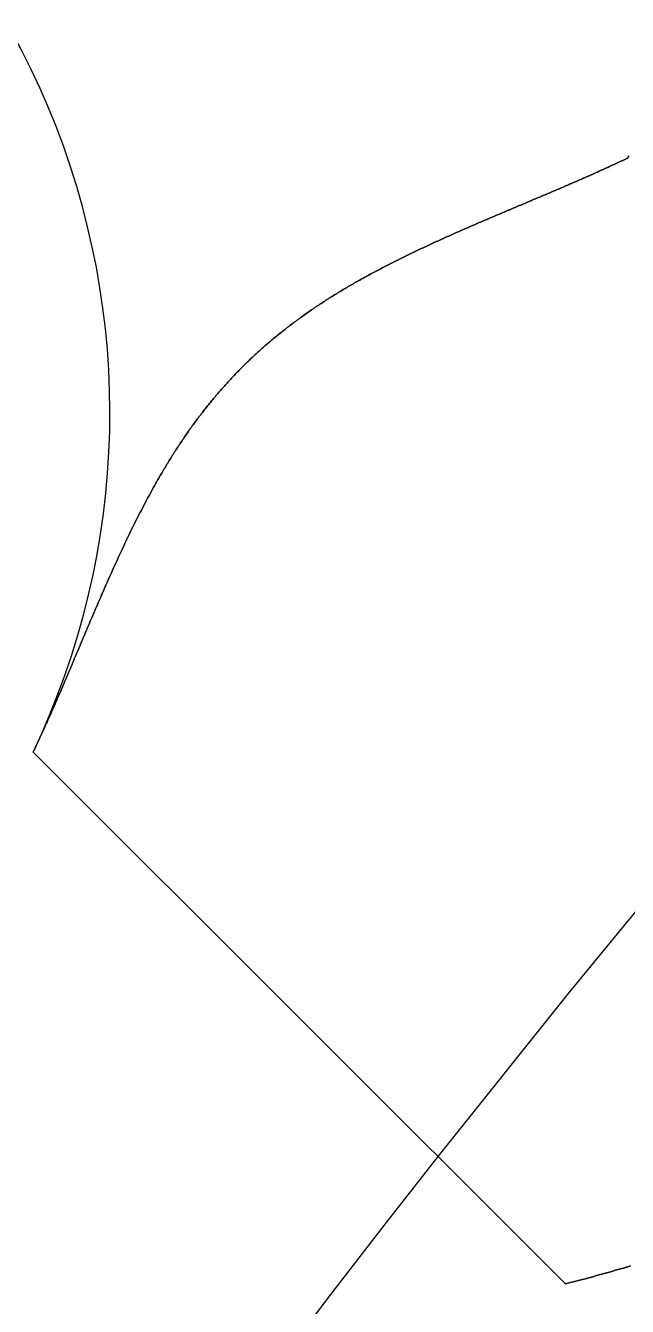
# Model space of a CAD drawing. Extents: x -89 to 228, y -109 to 52.
# Drawn here: x -40.765 to -38.637, y 30.371 to 34.904 of the extents above; entities that cross this region are included whole.
import ezdxf

# ---------------------------------------------------------------- set-up
doc = ezdxf.new("R2010")
doc.units = 0
doc.linetypes.add('DASHED', pattern=[19.05, 12.7, -6.35])
doc.layers.get('0').update_dxf_attribs({"linetype": 'CONTINUOUS'})

msp = doc.modelspace()

# ---------------------------------------------------------------- linework, layer by layer
at = {"color": 7, "linetype": 'CONTINUOUS', "extrusion": (-0.612372, -0.612372, 0.5)}
msp.add_line((-38.8563, 30.4512), (-40.7383, 32.3331), dxfattribs=at)
at = {"color": 7, "linetype": 'CONTINUOUS', "extrusion": (-0.612372, -0.612372, -0.5)}
msp.add_line((-38.8563, 30.4512), (-40.7383, 32.3331), dxfattribs=at)
at = {"color": 7}
for points in [[(-40.7383, 32.3331, 0), (-40.736, 32.3378, 0.0085), (-40.7338, 32.3425, 0.0169), (-40.7316, 32.3472, 0.0253), (-40.7294, 32.3518, 0.0337), (-40.7272, 32.3565, 0.0421), (-40.725, 32.3612, 0.0505), (-40.7229, 32.3658, 0.0589), (-40.7207, 32.3705, 0.0672), (-40.7185, 32.3751, 0.0755), (-40.7164, 32.3797, 0.0838), (-40.7143, 32.3844, 0.0921), (-40.7121, 32.389, 0.1004), (-40.71, 32.3936, 0.1086), (-40.7079, 32.3982, 0.1169), (-40.7058, 32.4028, 0.1251), (-40.7037, 32.4074, 0.1333), (-40.7016, 32.412, 0.1415), (-40.6995, 32.4165, 0.1496), (-40.6974, 32.4211, 0.1577), (-40.6954, 32.4257, 0.1659), (-40.6933, 32.4302, 0.1739), (-40.6913, 32.4348, 0.182), (-40.6892, 32.4393, 0.1901), (-40.6872, 32.4438, 0.1981), (-40.6852, 32.4483, 0.2061), (-40.6831, 32.4528, 0.2141), (-40.6811, 32.4573, 0.222), (-40.6791, 32.4618, 0.23), (-40.6771, 32.4663, 0.238), (-40.6751, 32.4708, 0.2459), (-40.6731, 32.4753, 0.2539), (-40.6711, 32.4799, 0.2619), (-40.6691, 32.4844, 0.2699), (-40.6671, 32.489, 0.278), (-40.6651, 32.4935, 0.286), (-40.6631, 32.4981, 0.294), (-40.6611, 32.5027, 0.3021), (-40.6591, 32.5072, 0.3101), (-40.6571, 32.5118, 0.3182), (-40.6551, 32.5164, 0.3263), (-40.6531, 32.521, 0.3344), (-40.6511, 32.5256, 0.3425), (-40.6491, 32.5303, 0.3506), (-40.6471, 32.5349, 0.3587), (-40.6451, 32.5395, 0.3668), (-40.6431, 32.5442, 0.375), (-40.6411, 32.5488, 0.3831), (-40.6391, 32.5535, 0.3913), (-40.6371, 32.5581, 0.3995), (-40.6351, 32.5628, 0.4076), (-40.6331, 32.5675, 0.4158), (-40.6311, 32.5722, 0.424), (-40.6291, 32.5768, 0.4322), (-40.6271, 32.5815, 0.4404), (-40.625, 32.5863, 0.4486), (-40.623, 32.591, 0.4569), (-40.621, 32.5957, 0.4651), (-40.619, 32.6004, 0.4734), (-40.617, 32.6051, 0.4816), (-40.615, 32.6099, 0.4899), (-40.613, 32.6146, 0.4981), (-40.611, 32.6194, 0.5064), (-40.609, 32.6241, 0.5147), (-40.6069, 32.6289, 0.523), (-40.6049, 32.6336, 0.5313), (-40.6029, 32.6384, 0.5396), (-40.6009, 32.6432, 0.5479), (-40.5989, 32.6479, 0.5563), (-40.5968, 32.6527, 0.5646), (-40.5948, 32.6575, 0.573), (-40.5928, 32.6623, 0.5813), (-40.5908, 32.6671, 0.5897), (-40.5887, 32.6719, 0.598), (-40.5867, 32.6767, 0.6064), (-40.5847, 32.6815, 0.6148), (-40.5826, 32.6864, 0.6232), (-40.5806, 32.6912, 0.6316), (-40.5786, 32.696, 0.64), (-40.5765, 32.7008, 0.6484), (-40.5745, 32.7057, 0.6568), (-40.5725, 32.7105, 0.6652), (-40.5704, 32.7153, 0.6736), (-40.5684, 32.7202, 0.6821), (-40.5663, 32.725, 0.6905), (-40.5643, 32.7299, 0.699), (-40.5622, 32.7347, 0.7074), (-40.5602, 32.7396, 0.7159), (-40.5581, 32.7445, 0.7244), (-40.5561, 32.7493, 0.7328), (-40.554, 32.7542, 0.7413), (-40.552, 32.7591, 0.7498), (-40.5499, 32.7639, 0.7583), (-40.5478, 32.7688, 0.7668), (-40.5458, 32.7737, 0.7753), (-40.5437, 32.7786, 0.7838), (-40.5416, 32.7834, 0.7923), (-40.5395, 32.7883, 0.8008), (-40.5375, 32.7932, 0.8094), (-40.5354, 32.7981, 0.8179), (-40.5333, 32.803, 0.8265), (-40.5312, 32.8079, 0.835), (-40.5291, 32.8128, 0.8435), (-40.527, 32.8177, 0.8521), (-40.525, 32.8226, 0.8607), (-40.5229, 32.8275, 0.8692), (-40.5208, 32.8324, 0.8778), (-40.5187, 32.8373, 0.8864), (-40.5166, 32.8422, 0.895), (-40.5144, 32.8471, 0.9035), (-40.5123, 32.852, 0.9121), (-40.5102, 32.8569, 0.9207), (-40.5081, 32.8618, 0.9293), (-40.506, 32.8667, 0.9379), (-40.5039, 32.8716, 0.9465), (-40.5017, 32.8765, 0.9551), (-40.4996, 32.8814, 0.9638), (-40.4975, 32.8863, 0.9724), (-40.4953, 32.8912, 0.981), (-40.4932, 32.8961, 0.9896), (-40.4911, 32.901, 0.9983), (-40.4889, 32.9059, 1.0069), (-40.4868, 32.9108, 1.0155), (-40.4846, 32.9158, 1.0242), (-40.4825, 32.9207, 1.0329), (-40.4803, 32.9256, 1.0415), (-40.4781, 32.9305, 1.0502), (-40.476, 32.9354, 1.0588), (-40.4738, 32.9403, 1.0675), (-40.4716, 32.9452, 1.0761), (-40.4694, 32.9501, 1.0848), (-40.4673, 32.955, 1.0935), (-40.4651, 32.9599, 1.1022), (-40.4629, 32.9648, 1.1108), (-40.4607, 32.9697, 1.1195), (-40.4585, 32.9746, 1.1282), (-40.4563, 32.9794, 1.1369), (-40.4541, 32.9843, 1.1456), (-40.4519, 32.9892, 1.1543), (-40.4496, 32.9941, 1.163), (-40.4474, 32.999, 1.1717), (-40.4452, 33.0039, 1.1804), (-40.443, 33.0087, 1.1891), (-40.4407, 33.0136, 1.1978), (-40.4385, 33.0185, 1.2065), (-40.4363, 33.0234, 1.2152), (-40.434, 33.0282, 1.2239), (-40.4318, 33.0331, 1.2326), (-40.4295, 33.038, 1.2413), (-40.4273, 33.0428, 1.2501), (-40.425, 33.0477, 1.2588), (-40.4227, 33.0525, 1.2675), (-40.4204, 33.0574, 1.2762), (-40.4182, 33.0622, 1.285), (-40.4159, 33.0671, 1.2937), (-40.4136, 33.0719, 1.3024), (-40.4113, 33.0767, 1.3111), (-40.409, 33.0816, 1.3199), (-40.4067, 33.0864, 1.3286), (-40.4044, 33.0912, 1.3373), (-40.4021, 33.096, 1.3461), (-40.3998, 33.1008, 1.3548), (-40.3974, 33.1057, 1.3635), (-40.3951, 33.1105, 1.3723), (-40.3928, 33.1153, 1.381), (-40.3904, 33.1201, 1.3898), (-40.3881, 33.1248, 1.3985), (-40.3857, 33.1296, 1.4072), (-40.3834, 33.1344, 1.416), (-40.381, 33.1392, 1.4247), (-40.3787, 33.144, 1.4335), (-40.3763, 33.1487, 1.4422), (-40.3739, 33.1535, 1.4509), (-40.3715, 33.1582, 1.4597), (-40.3691, 33.163, 1.4684), (-40.3667, 33.1677, 1.4772), (-40.3643, 33.1724, 1.4859), (-40.3619, 33.1772, 1.4947), (-40.3595, 33.1819, 1.5034), (-40.357, 33.1866, 1.5122), (-40.3546, 33.1913, 1.5209), (-40.3522, 33.196, 1.5296), (-40.3497, 33.2007, 1.5384), (-40.3473, 33.2054, 1.5471), (-40.3448, 33.2101, 1.5559), (-40.3424, 33.2147, 1.5646), (-40.3399, 33.2194, 1.5734), (-40.3374, 33.2241, 1.5821), (-40.3349, 33.2287, 1.5908), (-40.3324, 33.2334, 1.5996), (-40.3299, 33.238, 1.6083), (-40.3274, 33.2426, 1.617), (-40.3249, 33.2473, 1.6258), (-40.3224, 33.2519, 1.6345), (-40.3199, 33.2565, 1.6432), (-40.3174, 33.2611, 1.652), (-40.3148, 33.2657, 1.6607), (-40.3123, 33.2702, 1.6694), (-40.3097, 33.2748, 1.6782), (-40.3072, 33.2794, 1.6869), (-40.3046, 33.2839, 1.6956), (-40.302, 33.2885, 1.7043), (-40.2994, 33.293, 1.713), (-40.2969, 33.2976, 1.7217), (-40.2943, 33.3021, 1.7305), (-40.2917, 33.3066, 1.7392), (-40.2891, 33.3111, 1.7479), (-40.2864, 33.3156, 1.7566), (-40.2838, 33.3201, 1.7653), (-40.2812, 33.3245, 1.774), (-40.2785, 33.329, 1.7827), (-40.2759, 33.3335, 1.7914), (-40.2733, 33.3379, 1.8001), (-40.2706, 33.3424, 1.8088), (-40.2679, 33.3468, 1.8175), (-40.2653, 33.3512, 1.8262), (-40.2626, 33.3556, 1.8349), (-40.2599, 33.36, 1.8435), (-40.2572, 33.3644, 1.8522), (-40.2545, 33.3688, 1.8609), (-40.2518, 33.3731, 1.8696), (-40.2491, 33.3775, 1.8782), (-40.2463, 33.3818, 1.8869), (-40.2436, 33.3862, 1.8955), (-40.2409, 33.3905, 1.9042), (-40.2381, 33.3948, 1.9128), (-40.2353, 33.3991, 1.9215), (-40.2326, 33.4034, 1.9302), (-40.2298, 33.4077, 1.9388), (-40.227, 33.412, 1.9474), (-40.2242, 33.4162, 1.9561), (-40.2214, 33.4205, 1.9647), (-40.2186, 33.4247, 1.9733), (-40.2158, 33.4289, 1.9819), (-40.213, 33.4332, 1.9905), (-40.2102, 33.4374, 1.9992), (-40.2073, 33.4416, 2.0078), (-40.2045, 33.4457, 2.0164), (-40.2016, 33.4499, 2.025), (-40.1988, 33.4541, 2.0335), (-40.1959, 33.4582, 2.0421), (-40.193, 33.4623, 2.0507), (-40.1901, 33.4664, 2.0593), (-40.1873, 33.4706, 2.0679), (-40.1844, 33.4746, 2.0764), (-40.1814, 33.4787, 2.085), (-40.1785, 33.4828, 2.0936), (-40.1756, 33.4869, 2.1021), (-40.1727, 33.4909, 2.1107), (-40.1697, 33.4949, 2.1192), (-40.1668, 33.499, 2.1277), (-40.1638, 33.503, 2.1362), (-40.1609, 33.507, 2.1448), (-40.1579, 33.5109, 2.1533), (-40.1549, 33.5149, 2.1618), (-40.1519, 33.5189, 2.1703), (-40.1489, 33.5228, 2.1788), (-40.146, 33.5268, 2.1873), (-40.1429, 33.5307, 2.1958), (-40.1399, 33.5346, 2.2043), (-40.1369, 33.5385, 2.2127), (-40.1339, 33.5424, 2.2212), (-40.1308, 33.5462, 2.2296), (-40.1278, 33.5501, 2.2381), (-40.1248, 33.5539, 2.2465), (-40.1217, 33.5578, 2.255), (-40.1186, 33.5616, 2.2634), (-40.1156, 33.5654, 2.2718), (-40.1125, 33.5692, 2.2802), (-40.1094, 33.573, 2.2886), (-40.1063, 33.5767, 2.297), (-40.1032, 33.5805, 2.3054), (-40.1001, 33.5842, 2.3138), (-40.097, 33.5879, 2.3222), (-40.0939, 33.5917, 2.3306), (-40.0907, 33.5954, 2.3389), (-40.0876, 33.599, 2.3473), (-40.0845, 33.6027, 2.3556), (-40.0813, 33.6064, 2.364), (-40.0782, 33.61, 2.3723), (-40.075, 33.6137, 2.3806), (-40.0719, 33.6173, 2.3889), (-40.0687, 33.6209, 2.3972), (-40.0655, 33.6245, 2.4055), (-40.0623, 33.6281, 2.4138), (-40.0591, 33.6316, 2.4221), (-40.0559, 33.6352, 2.4303), (-40.0527, 33.6387, 2.4386), (-40.0495, 33.6423, 2.4469), (-40.0463, 33.6458, 2.4551), (-40.0431, 33.6493, 2.4633), (-40.0399, 33.6528, 2.4716), (-40.0366, 33.6562, 2.4798), (-40.0334, 33.6597, 2.488), (-40.0301, 33.6631, 2.4962), (-40.0269, 33.6666, 2.5044), (-40.0236, 33.67, 2.5125), (-40.0204, 33.6734, 2.5207), (-40.0171, 33.6768, 2.5288), (-40.0138, 33.6801, 2.537), (-40.0105, 33.6835, 2.5451), (-40.0072, 33.6869, 2.5533), (-40.0039, 33.6902, 2.5614), (-40.0006, 33.6935, 2.5695), (-39.9973, 33.6968, 2.5776), (-39.994, 33.7001, 2.5857), (-39.9907, 33.7034, 2.5938), (-39.9873, 33.7067, 2.6019), (-39.984, 33.71, 2.6101), (-39.9806, 33.7133, 2.6182), (-39.9772, 33.7165, 2.6264), (-39.9738, 33.7198, 2.6345), (-39.9704, 33.723, 2.6427), (-39.967, 33.7263, 2.6509), (-39.9635, 33.7295, 2.6591), (-39.9601, 33.7328, 2.6673), (-39.9566, 33.736, 2.6755), (-39.9531, 33.7392, 2.6837), (-39.9496, 33.7425, 2.6919), (-39.9461, 33.7457, 2.7002), (-39.9426, 33.7489, 2.7085), (-39.939, 33.7521, 2.7167), (-39.9355, 33.7553, 2.725), (-39.9319, 33.7585, 2.7332), (-39.9283, 33.7617, 2.7415), (-39.9247, 33.7648, 2.7498), (-39.9211, 33.768, 2.7581), (-39.9175, 33.7712, 2.7664), (-39.9139, 33.7743, 2.7748), (-39.9102, 33.7775, 2.7831), (-39.9066, 33.7806, 2.7914), (-39.9029, 33.7838, 2.7998), (-39.8992, 33.7869, 2.8081), (-39.8955, 33.79, 2.8165), (-39.8918, 33.7932, 2.8249), (-39.8881, 33.7963, 2.8332), (-39.8843, 33.7994, 2.8416), (-39.8806, 33.8025, 2.85), (-39.8768, 33.8056, 2.8584), (-39.873, 33.8086, 2.8668), (-39.8692, 33.8117, 2.8752), (-39.8654, 33.8148, 2.8837), (-39.8616, 33.8179, 2.8921), (-39.8578, 33.8209, 2.9005), (-39.8539, 33.824, 2.909), (-39.8501, 33.827, 2.9174), (-39.8462, 33.83, 2.9259), (-39.8423, 33.8331, 2.9343), (-39.8384, 33.8361, 2.9428), (-39.8345, 33.8391, 2.9513), (-39.8306, 33.8421, 2.9598), (-39.8267, 33.8451, 2.9683), (-39.8227, 33.8481, 2.9768), (-39.8187, 33.8511, 2.9853), (-39.8148, 33.8541, 2.9938), (-39.8108, 33.857, 3.0023), (-39.8068, 33.86, 3.0108), (-39.8028, 33.863, 3.0193), (-39.7988, 33.8659, 3.0279), (-39.7947, 33.8688, 3.0364), (-39.7907, 33.8718, 3.045), (-39.7866, 33.8747, 3.0535), (-39.7826, 33.8776, 3.0621), (-39.7785, 33.8805, 3.0706), (-39.7744, 33.8834, 3.0792), (-39.7703, 33.8863, 3.0878), (-39.7662, 33.8892, 3.0963), (-39.762, 33.8921, 3.1049), (-39.7579, 33.8949, 3.1135), (-39.7537, 33.8978, 3.1221), (-39.7496, 33.9007, 3.1307), (-39.7454, 33.9035, 3.1393), (-39.7412, 33.9063, 3.1479), (-39.737, 33.9092, 3.1565), (-39.7328, 33.912, 3.1651), (-39.7286, 33.9148, 3.1738), (-39.7243, 33.9176, 3.1824), (-39.7201, 33.9204, 3.191), (-39.7158, 33.9232, 3.1996), (-39.7115, 33.926, 3.2083), (-39.7073, 33.9287, 3.2169), (-39.703, 33.9315, 3.2256), (-39.6987, 33.9343, 3.2342), (-39.6943, 33.937, 3.2429), (-39.69, 33.9398, 3.2515), (-39.6857, 33.9425, 3.2602), (-39.6813, 33.9452, 3.2688), (-39.677, 33.9479, 3.2775), (-39.6726, 33.9507, 3.2862), (-39.6682, 33.9534, 3.2948), (-39.6638, 33.9561, 3.3035), (-39.6594, 33.9587, 3.3122), (-39.655, 33.9614, 3.3209), (-39.6506, 33.9641, 3.3296), (-39.6462, 33.9668, 3.3383), (-39.6418, 33.9694, 3.347), (-39.6373, 33.9721, 3.3556), (-39.6328, 33.9747, 3.3643), (-39.6284, 33.9774, 3.3731), (-39.6239, 33.98, 3.3818), (-39.6194, 33.9826, 3.3905), (-39.6149, 33.9852, 3.3992), (-39.6104, 33.9878, 3.4079), (-39.6059, 33.9904, 3.4166), (-39.6014, 33.993, 3.4253), (-39.5969, 33.9956, 3.434), (-39.5923, 33.9982, 3.4427), (-39.5878, 34.0008, 3.4515), (-39.5832, 34.0033, 3.4602), (-39.5786, 34.0059, 3.4689), (-39.5741, 34.0084, 3.4776), (-39.5695, 34.011, 3.4864), (-39.5649, 34.0135, 3.4951), (-39.5603, 34.0161, 3.5038), (-39.5557, 34.0186, 3.5126), (-39.5511, 34.0211, 3.5213), (-39.5465, 34.0236, 3.53), (-39.5418, 34.0261, 3.5388), (-39.5372, 34.0286, 3.5475), (-39.5326, 34.0311, 3.5562), (-39.5279, 34.0336, 3.565), (-39.5232, 34.0361, 3.5737), (-39.5186, 34.0385, 3.5825), (-39.5139, 34.041, 3.5912), (-39.5092, 34.0434, 3.5999), (-39.5045, 34.0459, 3.6087), (-39.4998, 34.0483, 3.6174), (-39.4951, 34.0508, 3.6262), (-39.4904, 34.0532, 3.6349), (-39.4857, 34.0556, 3.6437), (-39.481, 34.0581, 3.6524), (-39.4763, 34.0605, 3.6611), (-39.4715, 34.0629, 3.6699), (-39.4668, 34.0653, 3.6786), (-39.4621, 34.0677, 3.6874), (-39.4573, 34.0701, 3.6961), (-39.4526, 34.0724, 3.7048), (-39.4478, 34.0748, 3.7136), (-39.443, 34.0772, 3.7223), (-39.4382, 34.0795, 3.7311), (-39.4335, 34.0819, 3.7398), (-39.4287, 34.0843, 3.7486), (-39.4239, 34.0866, 3.7573), (-39.4191, 34.0889, 3.766), (-39.4143, 34.0913, 3.7748), (-39.4095, 34.0936, 3.7835), (-39.4047, 34.0959, 3.7923), (-39.3999, 34.0982, 3.801), (-39.395, 34.1006, 3.8097), (-39.3902, 34.1029, 3.8185), (-39.3854, 34.1052, 3.8272), (-39.3806, 34.1075, 3.8359), (-39.3757, 34.1098, 3.8447), (-39.3709, 34.1121, 3.8534), (-39.3661, 34.1143, 3.8621), (-39.3612, 34.1166, 3.8708), (-39.3564, 34.1189, 3.8796), (-39.3515, 34.1212, 3.8883), (-39.3467, 34.1234, 3.897), (-39.3418, 34.1257, 3.9057), (-39.3369, 34.1279, 3.9144), (-39.3321, 34.1302, 3.9231), (-39.3272, 34.1324, 3.9318), (-39.3223, 34.1347, 3.9406), (-39.3175, 34.1369, 3.9493), (-39.3126, 34.1391, 3.958), (-39.3077, 34.1414, 3.9667), (-39.3028, 34.1436, 3.9754), (-39.2979, 34.1458, 3.9841), (-39.2931, 34.148, 3.9928), (-39.2882, 34.1502, 4.0015), (-39.2833, 34.1524, 4.0102), (-39.2784, 34.1547, 4.0188), (-39.2735, 34.1568, 4.0275), (-39.2686, 34.159, 4.0362), (-39.2637, 34.1612, 4.0449), (-39.2588, 34.1634, 4.0536), (-39.2539, 34.1656, 4.0622), (-39.249, 34.1678, 4.0709), (-39.2441, 34.17, 4.0796), (-39.2392, 34.1721, 4.0882), (-39.2343, 34.1743, 4.0969), (-39.2294, 34.1765, 4.1056), (-39.2245, 34.1786, 4.1142), (-39.2196, 34.1808, 4.1229), (-39.2147, 34.1829, 4.1315), (-39.2098, 34.1851, 4.1402), (-39.2049, 34.1872, 4.1488), (-39.2, 34.1894, 4.1574), (-39.1951, 34.1915, 4.1661), (-39.1901, 34.1936, 4.1747), (-39.1852, 34.1958, 4.1833), (-39.1803, 34.1979, 4.1919), (-39.1754, 34.2, 4.2005), (-39.1705, 34.2022, 4.2091), (-39.1656, 34.2043, 4.2177), (-39.1607, 34.2064, 4.2263), (-39.1558, 34.2085, 4.2349), (-39.1509, 34.2106, 4.2435), (-39.146, 34.2127, 4.2521), (-39.1411, 34.2148, 4.2607), (-39.1362, 34.2169, 4.2693), (-39.1313, 34.219, 4.2778), (-39.1264, 34.2211, 4.2864), (-39.1215, 34.2232, 4.295), (-39.1166, 34.2253, 4.3035), (-39.1117, 34.2274, 4.3121), (-39.1068, 34.2295, 4.3206), (-39.1019, 34.2316, 4.3292), (-39.097, 34.2336, 4.3377), (-39.0922, 34.2357, 4.3462), (-39.0873, 34.2378, 4.3547), (-39.0824, 34.2399, 4.3632), (-39.0775, 34.2419, 4.3718), (-39.0726, 34.244, 4.3803), (-39.0678, 34.2461, 4.3888), (-39.0629, 34.2481, 4.3973), (-39.058, 34.2502, 4.4057), (-39.0532, 34.2522, 4.4142), (-39.0483, 34.2543, 4.4227), (-39.0434, 34.2563, 4.4312), (-39.0386, 34.2584, 4.4396), (-39.0337, 34.2605, 4.4481), (-39.0289, 34.2625, 4.4565), (-39.024, 34.2645, 4.465), (-39.0192, 34.2666, 4.4734), (-39.0143, 34.2686, 4.4818), (-39.0095, 34.2707, 4.4903), (-39.0047, 34.2727, 4.4987), (-38.9998, 34.2747, 4.5071), (-38.995, 34.2768, 4.5155), (-38.9902, 34.2788, 4.5239), (-38.9854, 34.2808, 4.5323), (-38.9806, 34.2829, 4.5407), (-38.9757, 34.2849, 4.549), (-38.9709, 34.2869, 4.5574), (-38.9661, 34.289, 4.5658), (-38.9614, 34.291, 4.5741), (-38.9566, 34.293, 4.5824), (-38.9518, 34.295, 4.5908), (-38.947, 34.297, 4.5991), (-38.9422, 34.2991, 4.6074), (-38.9375, 34.3011, 4.6157), (-38.9327, 34.3031, 4.6241), (-38.9279, 34.3051, 4.6323), (-38.9232, 34.3071, 4.6406), (-38.9184, 34.3091, 4.6489), (-38.9137, 34.3112, 4.6572), (-38.909, 34.3132, 4.6654), (-38.9042, 34.3152, 4.6737), (-38.8995, 34.3172, 4.6819), (-38.8948, 34.3192, 4.6902), (-38.8901, 34.3212, 4.6984), (-38.8854, 34.3232, 4.7066), (-38.8807, 34.3252, 4.7148), (-38.876, 34.3272, 4.723), (-38.8713, 34.3292, 4.7312), (-38.8666, 34.3312, 4.7394), (-38.862, 34.3332, 4.7476), (-38.8573, 34.3353, 4.7558), (-38.8526, 34.3373, 4.7639), (-38.848, 34.3393, 4.7721), (-38.8433, 34.3413, 4.7802), (-38.8387, 34.3433, 4.7883), (-38.8341, 34.3453, 4.7965), (-38.8295, 34.3473, 4.8046), (-38.8249, 34.3493, 4.8127), (-38.8202, 34.3513, 4.8208), (-38.8157, 34.3533, 4.8288), (-38.8111, 34.3553, 4.8369), (-38.8065, 34.3573, 4.845), (-38.8019, 34.3593, 4.853), (-38.7973, 34.3613, 4.8611), (-38.7928, 34.3633, 4.8691), (-38.7882, 34.3653, 4.8771), (-38.7837, 34.3673, 4.8851), (-38.7792, 34.3693, 4.8931), (-38.7747, 34.3713, 4.9011), (-38.7701, 34.3733, 4.9091), (-38.7656, 34.3753, 4.9171), (-38.7612, 34.3773, 4.925), (-38.7567, 34.3793, 4.933), (-38.7522, 34.3813, 4.941), (-38.7476, 34.3834, 4.949), (-38.7431, 34.3854, 4.957), (-38.7386, 34.3874, 4.965), (-38.7341, 34.3895, 4.9731), (-38.7295, 34.3915, 4.9812), (-38.7249, 34.3936, 4.9893), (-38.7204, 34.3957, 4.9974), (-38.7158, 34.3978, 5.0056), (-38.7112, 34.3998, 5.0138), (-38.7066, 34.4019, 5.022), (-38.702, 34.4041, 5.0302), (-38.6974, 34.4062, 5.0384), (-38.6928, 34.4083, 5.0467), (-38.6882, 34.4104, 5.0549), (-38.6836, 34.4126, 5.0632), (-38.6789, 34.4147, 5.0715), (-38.6743, 34.4169, 5.0799), (-38.6696, 34.419, 5.0882), (-38.665, 34.4212, 5.0966), (-38.6603, 34.4234, 5.1049), (-38.6557, 34.4256, 5.1133), (-38.651, 34.4278, 5.1217), (-38.6463, 34.43, 5.1302), (-38.6417, 34.4322, 5.1386), (-38.637, 34.4344, 5.1471)], [(-38.637, 34.4344, -5.1471), (-38.6417, 34.4322, -5.1386), (-38.6463, 34.43, -5.1302), (-38.651, 34.4278, -5.1217), (-38.6557, 34.4256, -5.1133), (-38.6603, 34.4234, -5.1049), (-38.665, 34.4212, -5.0966), (-38.6696, 34.419, -5.0882), (-38.6743, 34.4169, -5.0799), (-38.6789, 34.4147, -5.0715), (-38.6836, 34.4126, -5.0632), (-38.6882, 34.4104, -5.0549), (-38.6928, 34.4083, -5.0467), (-38.6974, 34.4062, -5.0384), (-38.702, 34.4041, -5.0302), (-38.7066, 34.4019, -5.022), (-38.7112, 34.3998, -5.0138), (-38.7158, 34.3978, -5.0056), (-38.7204, 34.3957, -4.9974), (-38.7249, 34.3936, -4.9893), (-38.7295, 34.3915, -4.9812), (-38.7341, 34.3895, -4.9731), (-38.7386, 34.3874, -4.965), (-38.7431, 34.3854, -4.957), (-38.7476, 34.3834, -4.949), (-38.7522, 34.3813, -4.941), (-38.7567, 34.3793, -4.933), (-38.7612, 34.3773, -4.925), (-38.7656, 34.3753, -4.9171), (-38.7701, 34.3733, -4.9091), (-38.7747, 34.3713, -4.9011), (-38.7792, 34.3693, -4.8931), (-38.7837, 34.3673, -4.8851), (-38.7882, 34.3653, -4.8771), (-38.7928, 34.3633, -4.8691), (-38.7973, 34.3613, -4.8611), (-38.8019, 34.3593, -4.853), (-38.8065, 34.3573, -4.845), (-38.8111, 34.3553, -4.8369), (-38.8157, 34.3533, -4.8288), (-38.8202, 34.3513, -4.8208), (-38.8249, 34.3493, -4.8127), (-38.8295, 34.3473, -4.8046), (-38.8341, 34.3453, -4.7965), (-38.8387, 34.3433, -4.7883), (-38.8433, 34.3413, -4.7802), (-38.848, 34.3393, -4.7721), (-38.8526, 34.3373, -4.7639), (-38.8573, 34.3353, -4.7558), (-38.862, 34.3332, -4.7476), (-38.8666, 34.3312, -4.7394), (-38.8713, 34.3292, -4.7312), (-38.876, 34.3272, -4.723), (-38.8807, 34.3252, -4.7148), (-38.8854, 34.3232, -4.7066), (-38.8901, 34.3212, -4.6984), (-38.8948, 34.3192, -4.6902), (-38.8995, 34.3172, -4.6819), (-38.9042, 34.3152, -4.6737), (-38.909, 34.3132, -4.6654), (-38.9137, 34.3112, -4.6572), (-38.9184, 34.3091, -4.6489), (-38.9232, 34.3071, -4.6406), (-38.9279, 34.3051, -4.6323), (-38.9327, 34.3031, -4.6241), (-38.9375, 34.3011, -4.6157), (-38.9422, 34.2991, -4.6074), (-38.947, 34.297, -4.5991), (-38.9518, 34.295, -4.5908), (-38.9566, 34.293, -4.5824), (-38.9614, 34.291, -4.5741), (-38.9661, 34.289, -4.5658), (-38.9709, 34.2869, -4.5574), (-38.9757, 34.2849, -4.549), (-38.9806, 34.2829, -4.5407), (-38.9854, 34.2808, -4.5323), (-38.9902, 34.2788, -4.5239), (-38.995, 34.2768, -4.5155), (-38.9998, 34.2747, -4.5071), (-39.0047, 34.2727, -4.4987), (-39.0095, 34.2707, -4.4903), (-39.0143, 34.2686, -4.4818), (-39.0192, 34.2666, -4.4734), (-39.024, 34.2645, -4.465), (-39.0289, 34.2625, -4.4565), (-39.0337, 34.2605, -4.4481), (-39.0386, 34.2584, -4.4396), (-39.0434, 34.2563, -4.4312), (-39.0483, 34.2543, -4.4227), (-39.0532, 34.2522, -4.4142), (-39.058, 34.2502, -4.4057), (-39.0629, 34.2481, -4.3973), (-39.0678, 34.2461, -4.3888), (-39.0726, 34.244, -4.3803), (-39.0775, 34.2419, -4.3718), (-39.0824, 34.2399, -4.3632), (-39.0873, 34.2378, -4.3547), (-39.0922, 34.2357, -4.3462), (-39.097, 34.2336, -4.3377), (-39.1019, 34.2316, -4.3292), (-39.1068, 34.2295, -4.3206), (-39.1117, 34.2274, -4.3121), (-39.1166, 34.2253, -4.3035), (-39.1215, 34.2232, -4.295), (-39.1264, 34.2211, -4.2864), (-39.1313, 34.219, -4.2778), (-39.1362, 34.2169, -4.2693), (-39.1411, 34.2148, -4.2607), (-39.146, 34.2127, -4.2521), (-39.1509, 34.2106, -4.2435), (-39.1558, 34.2085, -4.2349), (-39.1607, 34.2064, -4.2263), (-39.1656, 34.2043, -4.2177), (-39.1705, 34.2022, -4.2091), (-39.1754, 34.2, -4.2005), (-39.1803, 34.1979, -4.1919), (-39.1852, 34.1958, -4.1833), (-39.1901, 34.1936, -4.1747), (-39.1951, 34.1915, -4.1661), (-39.2, 34.1894, -4.1574), (-39.2049, 34.1872, -4.1488), (-39.2098, 34.1851, -4.1402), (-39.2147, 34.1829, -4.1315), (-39.2196, 34.1808, -4.1229), (-39.2245, 34.1786, -4.1142), (-39.2294, 34.1765, -4.1056), (-39.2343, 34.1743, -4.0969), (-39.2392, 34.1721, -4.0882), (-39.2441, 34.17, -4.0796), (-39.249, 34.1678, -4.0709), (-39.2539, 34.1656, -4.0622), (-39.2588, 34.1634, -4.0536), (-39.2637, 34.1612, -4.0449), (-39.2686, 34.159, -4.0362), (-39.2735, 34.1568, -4.0275), (-39.2784, 34.1547, -4.0188), (-39.2833, 34.1524, -4.0102), (-39.2882, 34.1502, -4.0015), (-39.2931, 34.148, -3.9928), (-39.2979, 34.1458, -3.9841), (-39.3028, 34.1436, -3.9754), (-39.3077, 34.1414, -3.9667), (-39.3126, 34.1391, -3.958), (-39.3175, 34.1369, -3.9493), (-39.3223, 34.1347, -3.9406), (-39.3272, 34.1324, -3.9318), (-39.3321, 34.1302, -3.9231), (-39.3369, 34.1279, -3.9144), (-39.3418, 34.1257, -3.9057), (-39.3467, 34.1234, -3.897), (-39.3515, 34.1212, -3.8883), (-39.3564, 34.1189, -3.8796), (-39.3612, 34.1166, -3.8708), (-39.3661, 34.1143, -3.8621), (-39.3709, 34.1121, -3.8534), (-39.3757, 34.1098, -3.8447), (-39.3806, 34.1075, -3.8359), (-39.3854, 34.1052, -3.8272), (-39.3902, 34.1029, -3.8185), (-39.395, 34.1006, -3.8097), (-39.3999, 34.0982, -3.801), (-39.4047, 34.0959, -3.7923), (-39.4095, 34.0936, -3.7835), (-39.4143, 34.0913, -3.7748), (-39.4191, 34.0889, -3.766), (-39.4239, 34.0866, -3.7573), (-39.4287, 34.0843, -3.7486), (-39.4335, 34.0819, -3.7398), (-39.4382, 34.0795, -3.7311), (-39.443, 34.0772, -3.7223), (-39.4478, 34.0748, -3.7136), (-39.4526, 34.0724, -3.7048), (-39.4573, 34.0701, -3.6961), (-39.4621, 34.0677, -3.6874), (-39.4668, 34.0653, -3.6786), (-39.4715, 34.0629, -3.6699), (-39.4763, 34.0605, -3.6611), (-39.481, 34.0581, -3.6524), (-39.4857, 34.0556, -3.6437), (-39.4904, 34.0532, -3.6349), (-39.4951, 34.0508, -3.6262), (-39.4998, 34.0483, -3.6174), (-39.5045, 34.0459, -3.6087), (-39.5092, 34.0434, -3.5999), (-39.5139, 34.041, -3.5912), (-39.5186, 34.0385, -3.5825), (-39.5232, 34.0361, -3.5737), (-39.5279, 34.0336, -3.565), (-39.5326, 34.0311, -3.5562), (-39.5372, 34.0286, -3.5475), (-39.5418, 34.0261, -3.5388), (-39.5465, 34.0236, -3.53), (-39.5511, 34.0211, -3.5213), (-39.5557, 34.0186, -3.5126), (-39.5603, 34.0161, -3.5038), (-39.5649, 34.0135, -3.4951), (-39.5695, 34.011, -3.4864), (-39.5741, 34.0084, -3.4776), (-39.5786, 34.0059, -3.4689), (-39.5832, 34.0033, -3.4602), (-39.5878, 34.0008, -3.4515), (-39.5923, 33.9982, -3.4427), (-39.5969, 33.9956, -3.434), (-39.6014, 33.993, -3.4253), (-39.6059, 33.9904, -3.4166), (-39.6104, 33.9878, -3.4079), (-39.6149, 33.9852, -3.3992), (-39.6194, 33.9826, -3.3905), (-39.6239, 33.98, -3.3818), (-39.6284, 33.9774, -3.3731), (-39.6328, 33.9747, -3.3643), (-39.6373, 33.9721, -3.3556), (-39.6418, 33.9694, -3.347), (-39.6462, 33.9668, -3.3383), (-39.6506, 33.9641, -3.3296), (-39.655, 33.9614, -3.3209), (-39.6594, 33.9587, -3.3122), (-39.6638, 33.9561, -3.3035), (-39.6682, 33.9534, -3.2948), (-39.6726, 33.9507, -3.2862), (-39.677, 33.9479, -3.2775), (-39.6813, 33.9452, -3.2688), (-39.6857, 33.9425, -3.2602), (-39.69, 33.9398, -3.2515), (-39.6943, 33.937, -3.2429), (-39.6987, 33.9343, -3.2342), (-39.703, 33.9315, -3.2256), (-39.7073, 33.9287, -3.2169), (-39.7115, 33.926, -3.2083), (-39.7158, 33.9232, -3.1996), (-39.7201, 33.9204, -3.191), (-39.7243, 33.9176, -3.1824), (-39.7286, 33.9148, -3.1738), (-39.7328, 33.912, -3.1651), (-39.737, 33.9092, -3.1565), (-39.7412, 33.9063, -3.1479), (-39.7454, 33.9035, -3.1393), (-39.7496, 33.9007, -3.1307), (-39.7537, 33.8978, -3.1221), (-39.7579, 33.8949, -3.1135), (-39.762, 33.8921, -3.1049), (-39.7662, 33.8892, -3.0963), (-39.7703, 33.8863, -3.0878), (-39.7744, 33.8834, -3.0792), (-39.7785, 33.8805, -3.0706), (-39.7826, 33.8776, -3.0621), (-39.7866, 33.8747, -3.0535), (-39.7907, 33.8718, -3.045), (-39.7947, 33.8688, -3.0364), (-39.7988, 33.8659, -3.0279), (-39.8028, 33.863, -3.0193), (-39.8068, 33.86, -3.0108), (-39.8108, 33.857, -3.0023), (-39.8148, 33.8541, -2.9938), (-39.8187, 33.8511, -2.9853), (-39.8227, 33.8481, -2.9768), (-39.8267, 33.8451, -2.9683), (-39.8306, 33.8421, -2.9598), (-39.8345, 33.8391, -2.9513), (-39.8384, 33.8361, -2.9428), (-39.8423, 33.8331, -2.9343), (-39.8462, 33.83, -2.9259), (-39.8501, 33.827, -2.9174), (-39.8539, 33.824, -2.909), (-39.8578, 33.8209, -2.9005), (-39.8616, 33.8179, -2.8921), (-39.8654, 33.8148, -2.8837), (-39.8692, 33.8117, -2.8752), (-39.873, 33.8086, -2.8668), (-39.8768, 33.8056, -2.8584), (-39.8806, 33.8025, -2.85), (-39.8843, 33.7994, -2.8416), (-39.8881, 33.7963, -2.8332), (-39.8918, 33.7932, -2.8249), (-39.8955, 33.79, -2.8165), (-39.8992, 33.7869, -2.8081), (-39.9029, 33.7838, -2.7998), (-39.9066, 33.7806, -2.7914), (-39.9102, 33.7775, -2.7831), (-39.9139, 33.7743, -2.7748), (-39.9175, 33.7712, -2.7664), (-39.9211, 33.768, -2.7581), (-39.9247, 33.7648, -2.7498), (-39.9283, 33.7617, -2.7415), (-39.9319, 33.7585, -2.7332), (-39.9355, 33.7553, -2.725), (-39.939, 33.7521, -2.7167), (-39.9426, 33.7489, -2.7085), (-39.9461, 33.7457, -2.7002), (-39.9496, 33.7425, -2.6919), (-39.9531, 33.7392, -2.6837), (-39.9566, 33.736, -2.6755), (-39.9601, 33.7328, -2.6673), (-39.9635, 33.7295, -2.6591), (-39.967, 33.7263, -2.6509), (-39.9704, 33.723, -2.6427), (-39.9738, 33.7198, -2.6345), (-39.9772, 33.7165, -2.6264), (-39.9806, 33.7133, -2.6182), (-39.984, 33.71, -2.6101), (-39.9873, 33.7067, -2.6019), (-39.9907, 33.7034, -2.5938), (-39.994, 33.7001, -2.5857), (-39.9973, 33.6968, -2.5776), (-40.0006, 33.6935, -2.5695), (-40.0039, 33.6902, -2.5614), (-40.0072, 33.6869, -2.5533), (-40.0105, 33.6835, -2.5451), (-40.0138, 33.6801, -2.537), (-40.0171, 33.6768, -2.5288), (-40.0204, 33.6734, -2.5207), (-40.0236, 33.67, -2.5125), (-40.0269, 33.6666, -2.5044), (-40.0301, 33.6631, -2.4962), (-40.0334, 33.6597, -2.488), (-40.0366, 33.6562, -2.4798), (-40.0399, 33.6528, -2.4716), (-40.0431, 33.6493, -2.4633), (-40.0463, 33.6458, -2.4551), (-40.0495, 33.6423, -2.4469), (-40.0527, 33.6387, -2.4386), (-40.0559, 33.6352, -2.4303), (-40.0591, 33.6316, -2.4221), (-40.0623, 33.6281, -2.4138), (-40.0655, 33.6245, -2.4055), (-40.0687, 33.6209, -2.3972), (-40.0719, 33.6173, -2.3889), (-40.075, 33.6137, -2.3806), (-40.0782, 33.61, -2.3723), (-40.0813, 33.6064, -2.364), (-40.0845, 33.6027, -2.3556), (-40.0876, 33.599, -2.3473), (-40.0907, 33.5954, -2.3389), (-40.0939, 33.5917, -2.3306), (-40.097, 33.5879, -2.3222), (-40.1001, 33.5842, -2.3138), (-40.1032, 33.5805, -2.3054), (-40.1063, 33.5767, -2.297), (-40.1094, 33.573, -2.2886), (-40.1125, 33.5692, -2.2802), (-40.1156, 33.5654, -2.2718), (-40.1186, 33.5616, -2.2634), (-40.1217, 33.5578, -2.255), (-40.1248, 33.5539, -2.2465), (-40.1278, 33.5501, -2.2381), (-40.1308, 33.5462, -2.2296), (-40.1339, 33.5424, -2.2212), (-40.1369, 33.5385, -2.2127), (-40.1399, 33.5346, -2.2043), (-40.1429, 33.5307, -2.1958), (-40.146, 33.5268, -2.1873), (-40.1489, 33.5228, -2.1788), (-40.1519, 33.5189, -2.1703), (-40.1549, 33.5149, -2.1618), (-40.1579, 33.5109, -2.1533), (-40.1609, 33.507, -2.1448), (-40.1638, 33.503, -2.1362), (-40.1668, 33.499, -2.1277), (-40.1697, 33.4949, -2.1192), (-40.1727, 33.4909, -2.1107), (-40.1756, 33.4869, -2.1021), (-40.1785, 33.4828, -2.0936), (-40.1814, 33.4787, -2.085), (-40.1844, 33.4746, -2.0764), (-40.1873, 33.4706, -2.0679), (-40.1901, 33.4664, -2.0593), (-40.193, 33.4623, -2.0507), (-40.1959, 33.4582, -2.0421), (-40.1988, 33.4541, -2.0335), (-40.2016, 33.4499, -2.025), (-40.2045, 33.4457, -2.0164), (-40.2073, 33.4416, -2.0078), (-40.2102, 33.4374, -1.9992), (-40.213, 33.4332, -1.9905), (-40.2158, 33.4289, -1.9819), (-40.2186, 33.4247, -1.9733), (-40.2214, 33.4205, -1.9647), (-40.2242, 33.4162, -1.9561), (-40.227, 33.412, -1.9474), (-40.2298, 33.4077, -1.9388), (-40.2326, 33.4034, -1.9302), (-40.2353, 33.3991, -1.9215), (-40.2381, 33.3948, -1.9128), (-40.2409, 33.3905, -1.9042), (-40.2436, 33.3862, -1.8955), (-40.2463, 33.3818, -1.8869), (-40.2491, 33.3775, -1.8782), (-40.2518, 33.3731, -1.8696), (-40.2545, 33.3688, -1.8609), (-40.2572, 33.3644, -1.8522), (-40.2599, 33.36, -1.8435), (-40.2626, 33.3556, -1.8349), (-40.2653, 33.3512, -1.8262), (-40.2679, 33.3468, -1.8175), (-40.2706, 33.3424, -1.8088), (-40.2733, 33.3379, -1.8001), (-40.2759, 33.3335, -1.7914), (-40.2785, 33.329, -1.7827), (-40.2812, 33.3245, -1.774), (-40.2838, 33.3201, -1.7653), (-40.2864, 33.3156, -1.7566), (-40.2891, 33.3111, -1.7479), (-40.2917, 33.3066, -1.7392), (-40.2943, 33.3021, -1.7305), (-40.2969, 33.2976, -1.7217), (-40.2994, 33.293, -1.713), (-40.302, 33.2885, -1.7043), (-40.3046, 33.2839, -1.6956), (-40.3072, 33.2794, -1.6869), (-40.3097, 33.2748, -1.6782), (-40.3123, 33.2702, -1.6694), (-40.3148, 33.2657, -1.6607), (-40.3174, 33.2611, -1.652), (-40.3199, 33.2565, -1.6432), (-40.3224, 33.2519, -1.6345), (-40.3249, 33.2473, -1.6258), (-40.3274, 33.2426, -1.617), (-40.3299, 33.238, -1.6083), (-40.3324, 33.2334, -1.5996), (-40.3349, 33.2287, -1.5908), (-40.3374, 33.2241, -1.5821), (-40.3399, 33.2194, -1.5734), (-40.3424, 33.2147, -1.5646), (-40.3448, 33.2101, -1.5559), (-40.3473, 33.2054, -1.5471), (-40.3497, 33.2007, -1.5384), (-40.3522, 33.196, -1.5296), (-40.3546, 33.1913, -1.5209), (-40.357, 33.1866, -1.5122), (-40.3595, 33.1819, -1.5034), (-40.3619, 33.1772, -1.4947), (-40.3643, 33.1724, -1.4859), (-40.3667, 33.1677, -1.4772), (-40.3691, 33.163, -1.4684), (-40.3715, 33.1582, -1.4597), (-40.3739, 33.1535, -1.4509), (-40.3763, 33.1487, -1.4422), (-40.3787, 33.144, -1.4335), (-40.381, 33.1392, -1.4247), (-40.3834, 33.1344, -1.416), (-40.3857, 33.1296, -1.4072), (-40.3881, 33.1248, -1.3985), (-40.3904, 33.1201, -1.3898), (-40.3928, 33.1153, -1.381), (-40.3951, 33.1105, -1.3723), (-40.3974, 33.1057, -1.3635), (-40.3998, 33.1008, -1.3548), (-40.4021, 33.096, -1.3461), (-40.4044, 33.0912, -1.3373), (-40.4067, 33.0864, -1.3286), (-40.409, 33.0816, -1.3199), (-40.4113, 33.0767, -1.3111), (-40.4136, 33.0719, -1.3024), (-40.4159, 33.0671, -1.2937), (-40.4182, 33.0622, -1.285), (-40.4204, 33.0574, -1.2762), (-40.4227, 33.0525, -1.2675), (-40.425, 33.0477, -1.2588), (-40.4273, 33.0428, -1.2501), (-40.4295, 33.038, -1.2413), (-40.4318, 33.0331, -1.2326), (-40.434, 33.0282, -1.2239), (-40.4363, 33.0234, -1.2152), (-40.4385, 33.0185, -1.2065), (-40.4407, 33.0136, -1.1978), (-40.443, 33.0087, -1.1891), (-40.4452, 33.0039, -1.1804), (-40.4474, 32.999, -1.1717), (-40.4496, 32.9941, -1.163), (-40.4519, 32.9892, -1.1543), (-40.4541, 32.9843, -1.1456), (-40.4563, 32.9794, -1.1369), (-40.4585, 32.9746, -1.1282), (-40.4607, 32.9697, -1.1195), (-40.4629, 32.9648, -1.1108), (-40.4651, 32.9599, -1.1022), (-40.4673, 32.955, -1.0935), (-40.4694, 32.9501, -1.0848), (-40.4716, 32.9452, -1.0761), (-40.4738, 32.9403, -1.0675), (-40.476, 32.9354, -1.0588), (-40.4781, 32.9305, -1.0502), (-40.4803, 32.9256, -1.0415), (-40.4825, 32.9207, -1.0329), (-40.4846, 32.9158, -1.0242), (-40.4868, 32.9108, -1.0155), (-40.4889, 32.9059, -1.0069), (-40.4911, 32.901, -0.9983), (-40.4932, 32.8961, -0.9896), (-40.4953, 32.8912, -0.981), (-40.4975, 32.8863, -0.9724), (-40.4996, 32.8814, -0.9638), (-40.5017, 32.8765, -0.9551), (-40.5039, 32.8716, -0.9465), (-40.506, 32.8667, -0.9379), (-40.5081, 32.8618, -0.9293), (-40.5102, 32.8569, -0.9207), (-40.5123, 32.852, -0.9121), (-40.5144, 32.8471, -0.9035), (-40.5166, 32.8422, -0.895), (-40.5187, 32.8373, -0.8864), (-40.5208, 32.8324, -0.8778), (-40.5229, 32.8275, -0.8692), (-40.525, 32.8226, -0.8607), (-40.527, 32.8177, -0.8521), (-40.5291, 32.8128, -0.8435), (-40.5312, 32.8079, -0.835), (-40.5333, 32.803, -0.8265), (-40.5354, 32.7981, -0.8179), (-40.5375, 32.7932, -0.8094), (-40.5395, 32.7883, -0.8008), (-40.5416, 32.7834, -0.7923), (-40.5437, 32.7786, -0.7838), (-40.5458, 32.7737, -0.7753), (-40.5478, 32.7688, -0.7668), (-40.5499, 32.7639, -0.7583), (-40.552, 32.7591, -0.7498), (-40.554, 32.7542, -0.7413), (-40.5561, 32.7493, -0.7328), (-40.5581, 32.7445, -0.7244), (-40.5602, 32.7396, -0.7159), (-40.5622, 32.7347, -0.7074), (-40.5643, 32.7299, -0.699), (-40.5663, 32.725, -0.6905), (-40.5684, 32.7202, -0.6821), (-40.5704, 32.7153, -0.6736), (-40.5725, 32.7105, -0.6652), (-40.5745, 32.7057, -0.6568), (-40.5765, 32.7008, -0.6484), (-40.5786, 32.696, -0.64), (-40.5806, 32.6912, -0.6316), (-40.5826, 32.6864, -0.6232), (-40.5847, 32.6815, -0.6148), (-40.5867, 32.6767, -0.6064), (-40.5887, 32.6719, -0.598), (-40.5908, 32.6671, -0.5897), (-40.5928, 32.6623, -0.5813), (-40.5948, 32.6575, -0.573), (-40.5968, 32.6527, -0.5646), (-40.5989, 32.6479, -0.5563), (-40.6009, 32.6432, -0.5479), (-40.6029, 32.6384, -0.5396), (-40.6049, 32.6336, -0.5313), (-40.6069, 32.6289, -0.523), (-40.609, 32.6241, -0.5147), (-40.611, 32.6194, -0.5064), (-40.613, 32.6146, -0.4981), (-40.615, 32.6099, -0.4899), (-40.617, 32.6051, -0.4816), (-40.619, 32.6004, -0.4734), (-40.621, 32.5957, -0.4651), (-40.623, 32.591, -0.4569), (-40.625, 32.5863, -0.4486), (-40.6271, 32.5815, -0.4404), (-40.6291, 32.5768, -0.4322), (-40.6311, 32.5722, -0.424), (-40.6331, 32.5675, -0.4158), (-40.6351, 32.5628, -0.4076), (-40.6371, 32.5581, -0.3995), (-40.6391, 32.5535, -0.3913), (-40.6411, 32.5488, -0.3831), (-40.6431, 32.5442, -0.375), (-40.6451, 32.5395, -0.3668), (-40.6471, 32.5349, -0.3587), (-40.6491, 32.5303, -0.3506), (-40.6511, 32.5256, -0.3425), (-40.6531, 32.521, -0.3344), (-40.6551, 32.5164, -0.3263), (-40.6571, 32.5118, -0.3182), (-40.6591, 32.5072, -0.3101), (-40.6611, 32.5027, -0.3021), (-40.6631, 32.4981, -0.294), (-40.6651, 32.4935, -0.286), (-40.6671, 32.489, -0.278), (-40.6691, 32.4844, -0.2699), (-40.6711, 32.4799, -0.2619), (-40.6731, 32.4753, -0.2539), (-40.6751, 32.4708, -0.2459), (-40.6771, 32.4663, -0.238), (-40.6791, 32.4618, -0.23), (-40.6811, 32.4573, -0.222), (-40.6831, 32.4528, -0.2141), (-40.6852, 32.4483, -0.2061), (-40.6872, 32.4438, -0.1981), (-40.6892, 32.4393, -0.1901), (-40.6913, 32.4348, -0.182), (-40.6933, 32.4302, -0.1739), (-40.6954, 32.4257, -0.1659), (-40.6974, 32.4211, -0.1577), (-40.6995, 32.4165, -0.1496), (-40.7016, 32.412, -0.1415), (-40.7037, 32.4074, -0.1333), (-40.7058, 32.4028, -0.1251), (-40.7079, 32.3982, -0.1169), (-40.71, 32.3936, -0.1086), (-40.7121, 32.389, -0.1004), (-40.7143, 32.3844, -0.0921), (-40.7164, 32.3797, -0.0838), (-40.7185, 32.3751, -0.0755), (-40.7207, 32.3705, -0.0672), (-40.7229, 32.3658, -0.0589), (-40.725, 32.3612, -0.0505), (-40.7272, 32.3565, -0.0421), (-40.7294, 32.3518, -0.0337), (-40.7316, 32.3472, -0.0253), (-40.7338, 32.3425, -0.0169), (-40.736, 32.3378, -0.0085), (-40.7383, 32.3331, 0)], [(-38.6313, 34.4426, -5.1471), (-38.637, 34.4344, -5.1471)], [(-38.637, 34.4344, 5.1471), (-38.6313, 34.4426, 5.1471)], [(-38.6263, 30.5147, 0.3594), (-38.6394, 30.5107, 0.3386), (-38.6524, 30.5068, 0.3178), (-38.6656, 30.5029, 0.297), (-38.6788, 30.4991, 0.2761), (-38.692, 30.4952, 0.2551), (-38.7054, 30.4914, 0.2341), (-38.7188, 30.4877, 0.2131), (-38.7322, 30.4839, 0.192), (-38.7458, 30.4802, 0.1709), (-38.7593, 30.4765, 0.1497), (-38.773, 30.4728, 0.1285), (-38.7867, 30.4691, 0.1072), (-38.8005, 30.4655, 0.0859), (-38.8144, 30.4619, 0.0645), (-38.8283, 30.4583, 0.043), (-38.8423, 30.4547, 0.0215), (-38.8563, 30.4512, 0)], [(-38.8563, 30.4512, 0), (-38.8423, 30.4547, -0.0215), (-38.8283, 30.4583, -0.043), (-38.8144, 30.4619, -0.0645), (-38.8005, 30.4655, -0.0859), (-38.7867, 30.4691, -0.1072), (-38.773, 30.4728, -0.1285), (-38.7593, 30.4765, -0.1497), (-38.7458, 30.4802, -0.1709), (-38.7322, 30.4839, -0.192), (-38.7188, 30.4877, -0.2131), (-38.7054, 30.4914, -0.2341), (-38.692, 30.4952, -0.2551), (-38.6788, 30.4991, -0.2761), (-38.6656, 30.5029, -0.297), (-38.6524, 30.5068, -0.3178), (-38.6394, 30.5107, -0.3386), (-38.6263, 30.5147, -0.3594)]]:
    msp.add_polyline3d(points, dxfattribs=at)
at = {"color": 7, "linetype": 'CONTINUOUS'}
msp.add_circle((0, 0), 48.5294, dxfattribs=at)
for centre, radius, start, end in [((0, 0), 50, 141.82667, 128.17333), ((0, 0), 41.1765, 90, 270), ((0, 0), 39.7059, 90, 270), ((-43.2597, 33.5336), 2.7927, 334.5403, 70.9261)]:
    msp.add_arc(centre, radius, start, end, dxfattribs=at)
at = {"color": 3, "linetype": 'DASHED'}
msp.add_arc((0, 0), 50, 128.17333, 141.82667, dxfattribs=at)

doc.saveas('drawing.dxf')
